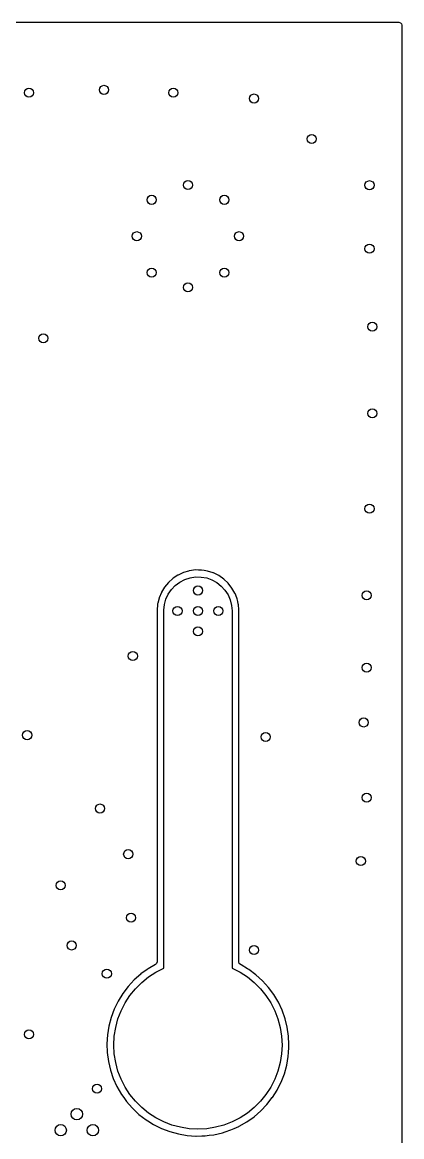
# Model space of a CAD drawing. Extents: x 4.14 to 7.68, y -5.31 to -1.77.
# Drawn here: x 7.018 to 7.676, y -3.702 to -1.773 of the extents above; entities that cross this region are included whole.
import ezdxf

# ---------------------------------------------------------------- set-up
doc = ezdxf.new("R2010")
doc.units = 0
doc.header["$MEASUREMENT"] = 0
doc.layers.add('BLACK', color=7, linetype='CONTINUOUS')

msp = doc.modelspace()

# ---------------------------------------------------------------- linework, layer by layer
at = {"layer": 'BLACK', "linetype": 'CONTINUOUS'}
for p, q in [((4.14018, -1.77301), (7.67085, -1.77301)), ((7.67085, -1.77301), (7.67353, -1.7738)), ((7.67353, -1.7738), (7.67536, -1.77591)), ((7.67536, -1.77591), (7.67581, -1.77797)), ((7.67581, -1.77797), (7.67581, -5.30864)), ((7.27956, -2.7356), (7.2717, -2.74262)), ((7.27971, -2.7355), (7.27956, -2.7356)), ((7.27972, -2.7355), (7.27971, -2.7355)), ((7.28822, -2.72993), (7.27972, -2.7355)), ((7.28837, -2.72983), (7.28822, -2.72993)), ((7.29573, -2.72644), (7.28837, -2.72983)), ((7.29137, -2.74203), (7.29995, -2.73756)), ((7.29777, -2.72549), (7.29573, -2.72644)), ((7.29794, -2.72542), (7.29777, -2.72549)), ((7.29777, -2.72549), (7.29777, -2.72549)), ((7.30665, -2.72288), (7.29794, -2.72542)), ((7.29995, -2.73756), (7.30915, -2.73455)), ((7.30788, -2.72252), (7.30665, -2.72288)), ((7.30806, -2.72247), (7.30788, -2.72252)), ((7.30788, -2.72252), (7.30788, -2.72252)), ((7.3185, -2.72105), (7.30806, -2.72247)), ((7.30915, -2.73455), (7.31872, -2.73309)), ((7.31868, -2.72105), (7.3185, -2.72105)), ((7.32376, -2.72112), (7.31868, -2.72105)), ((7.31868, -2.72105), (7.31868, -2.72105)), ((7.31872, -2.73309), (7.32839, -2.73321)), ((7.32903, -2.72119), (7.32376, -2.72112)), ((7.32839, -2.73321), (7.33792, -2.7349)), ((7.32921, -2.72122), (7.32903, -2.72119)), ((7.33371, -2.72195), (7.32921, -2.72122)), ((7.32921, -2.72122), (7.32921, -2.72122)), ((7.33943, -2.72288), (7.33371, -2.72195)), ((7.33792, -2.7349), (7.34704, -2.73813)), ((7.34946, -2.72609), (7.33943, -2.72288)), ((7.34704, -2.73813), (7.35552, -2.74281)), ((7.34963, -2.72617), (7.34946, -2.72609)), ((7.35875, -2.73067), (7.34963, -2.72617)), ((7.34963, -2.72617), (7.34963, -2.72617)), ((7.35891, -2.73075), (7.35875, -2.73067)), ((7.36757, -2.73676), (7.35891, -2.73075)), ((7.37524, -2.74398), (7.36757, -2.73676)), ((7.26496, -2.75072), (7.2595, -2.75973)), ((7.2717, -2.74262), (7.26496, -2.75072)), ((7.27149, -2.76283), (7.27694, -2.75484)), ((7.27694, -2.75484), (7.28363, -2.74784)), ((7.28363, -2.74784), (7.29137, -2.74203)), ((7.35552, -2.74281), (7.36311, -2.74881)), ((7.36311, -2.74881), (7.36962, -2.75597)), ((7.36962, -2.75597), (7.37488, -2.76409)), ((7.38177, -2.75225), (7.37524, -2.74398)), ((7.38699, -2.7614), (7.38177, -2.75225)), ((7.25538, -2.76962), (7.25317, -2.77831)), ((7.25542, -2.76944), (7.25538, -2.76962)), ((7.25538, -2.76962), (7.25538, -2.76962)), ((7.25561, -2.76901), (7.25542, -2.76944)), ((7.25943, -2.7599), (7.25561, -2.76901)), ((7.2595, -2.75973), (7.25943, -2.7599)), ((7.25943, -2.7599), (7.25943, -2.7599)), ((7.26483, -2.78093), (7.26741, -2.77161)), ((7.26741, -2.77161), (7.27149, -2.76283)), ((7.37488, -2.76409), (7.37874, -2.77297)), ((7.37874, -2.77297), (7.3811, -2.78235)), ((7.38706, -2.76157), (7.38699, -2.7614)), ((7.39012, -2.76944), (7.38706, -2.76157)), ((7.38706, -2.76157), (7.38706, -2.76157)), ((7.39081, -2.77122), (7.39012, -2.76944)), ((7.39186, -2.77583), (7.39081, -2.77122)), ((7.39272, -2.77966), (7.39186, -2.77583)), ((7.25248, -2.78317), (7.25195, -2.78841)), ((7.25195, -2.78841), (7.25195, -3.39945)), ((7.25281, -2.77984), (7.25248, -2.78317)), ((7.25283, -2.77966), (7.25281, -2.77984)), ((7.25281, -2.77984), (7.25281, -2.77984)), ((7.25317, -2.77831), (7.25283, -2.77966)), ((7.26378, -2.792), (7.2638, -2.79056)), ((7.26378, -3.41016), (7.26378, -2.792)), ((7.2638, -2.79056), (7.26483, -2.78093)), ((7.3811, -2.78235), (7.38189, -2.792)), ((7.38189, -2.792), (7.38189, -3.41016)), ((7.39314, -2.78149), (7.39272, -2.77966)), ((7.39315, -2.78168), (7.39314, -2.78149)), ((7.39367, -2.78867), (7.39315, -2.78168)), ((7.39315, -2.78168), (7.39315, -2.78168)), ((7.39372, -2.78933), (7.39367, -2.78867)), ((7.39372, -3.3995), (7.39372, -2.78933)), ((7.2349, -3.41251), (7.22412, -3.42034)), ((7.23649, -3.41136), (7.2349, -3.41251)), ((7.23659, -3.4113), (7.23649, -3.41136)), ((7.2495, -3.40373), (7.23659, -3.4113)), ((7.23659, -3.4113), (7.23659, -3.4113)), ((7.25116, -3.40213), (7.2495, -3.40373)), ((7.25, -3.41715), (7.26359, -3.41023)), ((7.25195, -3.39945), (7.25116, -3.40213)), ((7.26359, -3.41023), (7.26378, -3.41016)), ((7.38189, -3.41016), (7.38208, -3.41023)), ((7.38208, -3.41023), (7.39567, -3.41715)), ((7.39446, -3.4021), (7.39372, -3.3995)), ((7.39654, -3.40397), (7.39446, -3.4021)), ((7.39784, -3.4046), (7.39654, -3.40397)), ((7.39794, -3.40466), (7.39784, -3.4046)), ((7.4089, -3.4113), (7.39794, -3.40466)), ((7.39794, -3.40466), (7.39794, -3.40466)), ((7.41101, -3.41258), (7.4089, -3.4113)), ((7.42335, -3.4218), (7.41101, -3.41258)), ((7.2125, -3.43064), (7.20204, -3.44195)), ((7.2126, -3.43056), (7.2125, -3.43064)), ((7.22394, -3.42049), (7.2126, -3.43056)), ((7.22403, -3.42041), (7.22394, -3.42049)), ((7.22394, -3.42049), (7.22394, -3.42049)), ((7.22412, -3.42034), (7.22403, -3.42041)), ((7.22412, -3.42034), (7.22412, -3.42034)), ((7.22536, -3.43505), (7.23721, -3.42546)), ((7.23721, -3.42546), (7.25, -3.41715)), ((7.39567, -3.41715), (7.40846, -3.42546)), ((7.40846, -3.42546), (7.42031, -3.43505)), ((7.43473, -3.43219), (7.42335, -3.4218)), ((7.44504, -3.44364), (7.43473, -3.43219)), ((7.20204, -3.44195), (7.19272, -3.45422)), ((7.20499, -3.45768), (7.21458, -3.44584)), ((7.21458, -3.44584), (7.22536, -3.43505)), ((7.42031, -3.43505), (7.43109, -3.44584)), ((7.43109, -3.44584), (7.44068, -3.45768)), ((7.45418, -3.45604), (7.44504, -3.44364)), ((7.18465, -3.46734), (7.1779, -3.48119)), ((7.19272, -3.45422), (7.18465, -3.46734)), ((7.18976, -3.48406), (7.19668, -3.47047)), ((7.19668, -3.47047), (7.20499, -3.45768)), ((7.44068, -3.45768), (7.44899, -3.47047)), ((7.44899, -3.47047), (7.45591, -3.48406)), ((7.45424, -3.45615), (7.45418, -3.45604)), ((7.46091, -3.46734), (7.45424, -3.45615)), ((7.46207, -3.46928), (7.46091, -3.46734)), ((7.46863, -3.48322), (7.46207, -3.46928)), ((7.1779, -3.48119), (7.17253, -3.49563)), ((7.18429, -3.49829), (7.18976, -3.48406)), ((7.45591, -3.48406), (7.46137, -3.49829)), ((7.47379, -3.49773), (7.46863, -3.48322)), ((7.16859, -3.51052), (7.16613, -3.52573)), ((7.17253, -3.49563), (7.16859, -3.51052)), ((7.18035, -3.51302), (7.18429, -3.49829)), ((7.46137, -3.49829), (7.46532, -3.51302)), ((7.47752, -3.51268), (7.47379, -3.49773)), ((7.16613, -3.52573), (7.16516, -3.54111)), ((7.17717, -3.54331), (7.17796, -3.52808)), ((7.17796, -3.52808), (7.18035, -3.51302)), ((7.46532, -3.51302), (7.46771, -3.52808)), ((7.46771, -3.52808), (7.4685, -3.54331)), ((7.47977, -3.52792), (7.47752, -3.51268)), ((7.47978, -3.52804), (7.47977, -3.52792)), ((7.48048, -3.54248), (7.47978, -3.52804)), ((7.16516, -3.54111), (7.1657, -3.5565)), ((7.17796, -3.55853), (7.17717, -3.54331)), ((7.4685, -3.54331), (7.46771, -3.55853)), ((7.47979, -3.5565), (7.48046, -3.54779)), ((7.48046, -3.54771), (7.48052, -3.54331)), ((7.48046, -3.54779), (7.48046, -3.54771)), ((7.48046, -3.54779), (7.48046, -3.54779)), ((7.48052, -3.54331), (7.48048, -3.54248)), ((7.1657, -3.5565), (7.16774, -3.57177)), ((7.18035, -3.57359), (7.17796, -3.55853)), ((7.46771, -3.55853), (7.46532, -3.57359)), ((7.47661, -3.57824), (7.47928, -3.56307)), ((7.47928, -3.56307), (7.47979, -3.5565)), ((7.16774, -3.57177), (7.17125, -3.58677)), ((7.17125, -3.58677), (7.17129, -3.58689)), ((7.17129, -3.58689), (7.17129, -3.58689)), ((7.17129, -3.58689), (7.17618, -3.60124)), ((7.18429, -3.58832), (7.18035, -3.57359)), ((7.46532, -3.57359), (7.46137, -3.58832)), ((7.47246, -3.59308), (7.47661, -3.57824)), ((7.17618, -3.60124), (7.17618, -3.60124)), ((7.17618, -3.60124), (7.17622, -3.60136)), ((7.17622, -3.60136), (7.18258, -3.61539)), ((7.18976, -3.60256), (7.18429, -3.58832)), ((7.19668, -3.61614), (7.18976, -3.60256)), ((7.45591, -3.60256), (7.44899, -3.61614)), ((7.46137, -3.58832), (7.45591, -3.60256)), ((7.46689, -3.60745), (7.47246, -3.59308)), ((7.18258, -3.61539), (7.19029, -3.62873)), ((7.20499, -3.62893), (7.19668, -3.61614)), ((7.44899, -3.61614), (7.44068, -3.62893)), ((7.45176, -3.6341), (7.45988, -3.6213)), ((7.45988, -3.6213), (7.45995, -3.6212)), ((7.45988, -3.6213), (7.45988, -3.6213)), ((7.45995, -3.6212), (7.46689, -3.60745)), ((7.19029, -3.62873), (7.19036, -3.62883)), ((7.19036, -3.62883), (7.19036, -3.62883)), ((7.19036, -3.62883), (7.19421, -3.6342)), ((7.19421, -3.6342), (7.19925, -3.64126)), ((7.19925, -3.64126), (7.19933, -3.64135)), ((7.19933, -3.64135), (7.19933, -3.64135)), ((7.19933, -3.64135), (7.20879, -3.65215)), ((7.21458, -3.64078), (7.20499, -3.62893)), ((7.22536, -3.65156), (7.21458, -3.64078)), ((7.43109, -3.64078), (7.42031, -3.65156)), ((7.44068, -3.62893), (7.43109, -3.64078)), ((7.44231, -3.64621), (7.45161, -3.6343)), ((7.45161, -3.6343), (7.45162, -3.6343)), ((7.45162, -3.6343), (7.45169, -3.6342)), ((7.45169, -3.6342), (7.45176, -3.6341)), ((7.45176, -3.6341), (7.45176, -3.6341)), ((7.20879, -3.65215), (7.2094, -3.65285)), ((7.2094, -3.65285), (7.22063, -3.66339)), ((7.22063, -3.66339), (7.23284, -3.67279)), ((7.23721, -3.66116), (7.22536, -3.65156)), ((7.25, -3.66946), (7.23721, -3.66116)), ((7.40846, -3.66116), (7.39567, -3.66946)), ((7.42031, -3.65156), (7.40846, -3.66116)), ((7.41992, -3.66757), (7.43158, -3.6575)), ((7.43158, -3.6575), (7.43166, -3.65741)), ((7.43166, -3.65741), (7.44212, -3.64643)), ((7.43166, -3.65741), (7.43166, -3.65741)), ((7.44212, -3.64643), (7.44221, -3.64634)), ((7.44221, -3.64634), (7.44231, -3.64621)), ((7.23284, -3.67279), (7.23294, -3.67286)), ((7.23294, -3.67286), (7.23294, -3.67286)), ((7.23294, -3.67286), (7.23611, -3.67484)), ((7.23611, -3.67484), (7.2459, -3.68096)), ((7.2459, -3.68096), (7.2597, -3.68781)), ((7.26359, -3.67638), (7.25, -3.66946)), ((7.27782, -3.68185), (7.26359, -3.67638)), ((7.29255, -3.68579), (7.27782, -3.68185)), ((7.36785, -3.68185), (7.35312, -3.68579)), ((7.38208, -3.67638), (7.36785, -3.68185)), ((7.39567, -3.66946), (7.38208, -3.67638)), ((7.38542, -3.68785), (7.39382, -3.68411)), ((7.39382, -3.68411), (7.39393, -3.68406)), ((7.39382, -3.68411), (7.39382, -3.68411)), ((7.39393, -3.68406), (7.3942, -3.68391)), ((7.3942, -3.68391), (7.40722, -3.67651)), ((7.40722, -3.67651), (7.40733, -3.67645)), ((7.40722, -3.67651), (7.40722, -3.67651)), ((7.40733, -3.67645), (7.41992, -3.66757)), ((7.2597, -3.68781), (7.27411, -3.69328)), ((7.27411, -3.69328), (7.28897, -3.69732)), ((7.28897, -3.69732), (7.28909, -3.69734)), ((7.28909, -3.69734), (7.28909, -3.69734)), ((7.28909, -3.69734), (7.30404, -3.69987)), ((7.30761, -3.68818), (7.29255, -3.68579)), ((7.30404, -3.69987), (7.30404, -3.69987)), ((7.30404, -3.69987), (7.30416, -3.69989)), ((7.30416, -3.69989), (7.30428, -3.6999)), ((7.30428, -3.6999), (7.30428, -3.6999)), ((7.30428, -3.6999), (7.31941, -3.70095)), ((7.32283, -3.68898), (7.30761, -3.68818)), ((7.31941, -3.70095), (7.31941, -3.70095)), ((7.31941, -3.70095), (7.31953, -3.70096)), ((7.31953, -3.70096), (7.32952, -3.70068)), ((7.33806, -3.68818), (7.32283, -3.68898)), ((7.32952, -3.70068), (7.33481, -3.70054)), ((7.33481, -3.70054), (7.33493, -3.70053)), ((7.33481, -3.70054), (7.33481, -3.70054)), ((7.33493, -3.70053), (7.33505, -3.70052)), ((7.33505, -3.70052), (7.34237, -3.69959)), ((7.33505, -3.70052), (7.33505, -3.70052)), ((7.35312, -3.68579), (7.33806, -3.68818)), ((7.34237, -3.69959), (7.35022, -3.6986)), ((7.35022, -3.6986), (7.35034, -3.69857)), ((7.35034, -3.69857), (7.36512, -3.69521)), ((7.35034, -3.69857), (7.35034, -3.69857)), ((7.36512, -3.69521), (7.36524, -3.69519)), ((7.36512, -3.69521), (7.36512, -3.69521)), ((7.36524, -3.69519), (7.37015, -3.69356)), ((7.37015, -3.69356), (7.37974, -3.69036)), ((7.37974, -3.69036), (7.37986, -3.69033)), ((7.37974, -3.69036), (7.37974, -3.69036)), ((7.37986, -3.69033), (7.38542, -3.68785))]:
    msp.add_line(p, q, dxfattribs=at)
at = {"layer": 'BLACK'}
for centre, radius in [((7.03, -1.895), 0.00787), ((7.16, -1.89), 0.00787), ((7.28, -1.895), 0.00787), ((7.42, -1.905), 0.00787), ((7.52, -1.975), 0.00787), ((7.30551, -2.05472), 0.00787), ((7.62, -2.055), 0.00787), ((7.24252, -2.08031), 0.00787), ((7.3685, -2.08031), 0.00787), ((7.21693, -2.14331), 0.00787), ((7.39409, -2.14331), 0.00787), ((7.62, -2.165), 0.00787), ((7.24252, -2.2063), 0.00787), ((7.3685, -2.2063), 0.00787), ((7.30551, -2.23189), 0.00787), ((7.625, -2.3), 0.00787), ((7.055, -2.32), 0.00787), ((7.625, -2.45), 0.00787), ((7.62, -2.615), 0.00787), ((7.32283, -2.75657), 0.00787), ((7.615, -2.765), 0.00787), ((7.2874, -2.792), 0.00787), ((7.32283, -2.792), 0.00787), ((7.35827, -2.792), 0.00787), ((7.32283, -2.82743), 0.00787), ((7.21, -2.87), 0.00787), ((7.615, -2.89), 0.00787), ((7.61, -2.985), 0.00787), ((7.027, -3.007), 0.00787), ((7.44, -3.01), 0.00787), ((7.615, -3.115), 0.00787), ((7.153, -3.134), 0.00787), ((7.202, -3.213), 0.00787), ((7.605, -3.225), 0.00787), ((7.085, -3.267), 0.00787), ((7.207, -3.323), 0.00787), ((7.104, -3.371), 0.00787), ((7.42, -3.379), 0.00787), ((7.165, -3.42), 0.00787), ((7.03, -3.525), 0.00787), ((7.148, -3.619), 0.00787), ((7.113, -3.663), 0.00984), ((7.08516, -3.69084), 0.00984), ((7.14084, -3.69084), 0.00984)]:
    msp.add_circle(centre, radius, dxfattribs=at)

doc.saveas('drawing.dxf')
